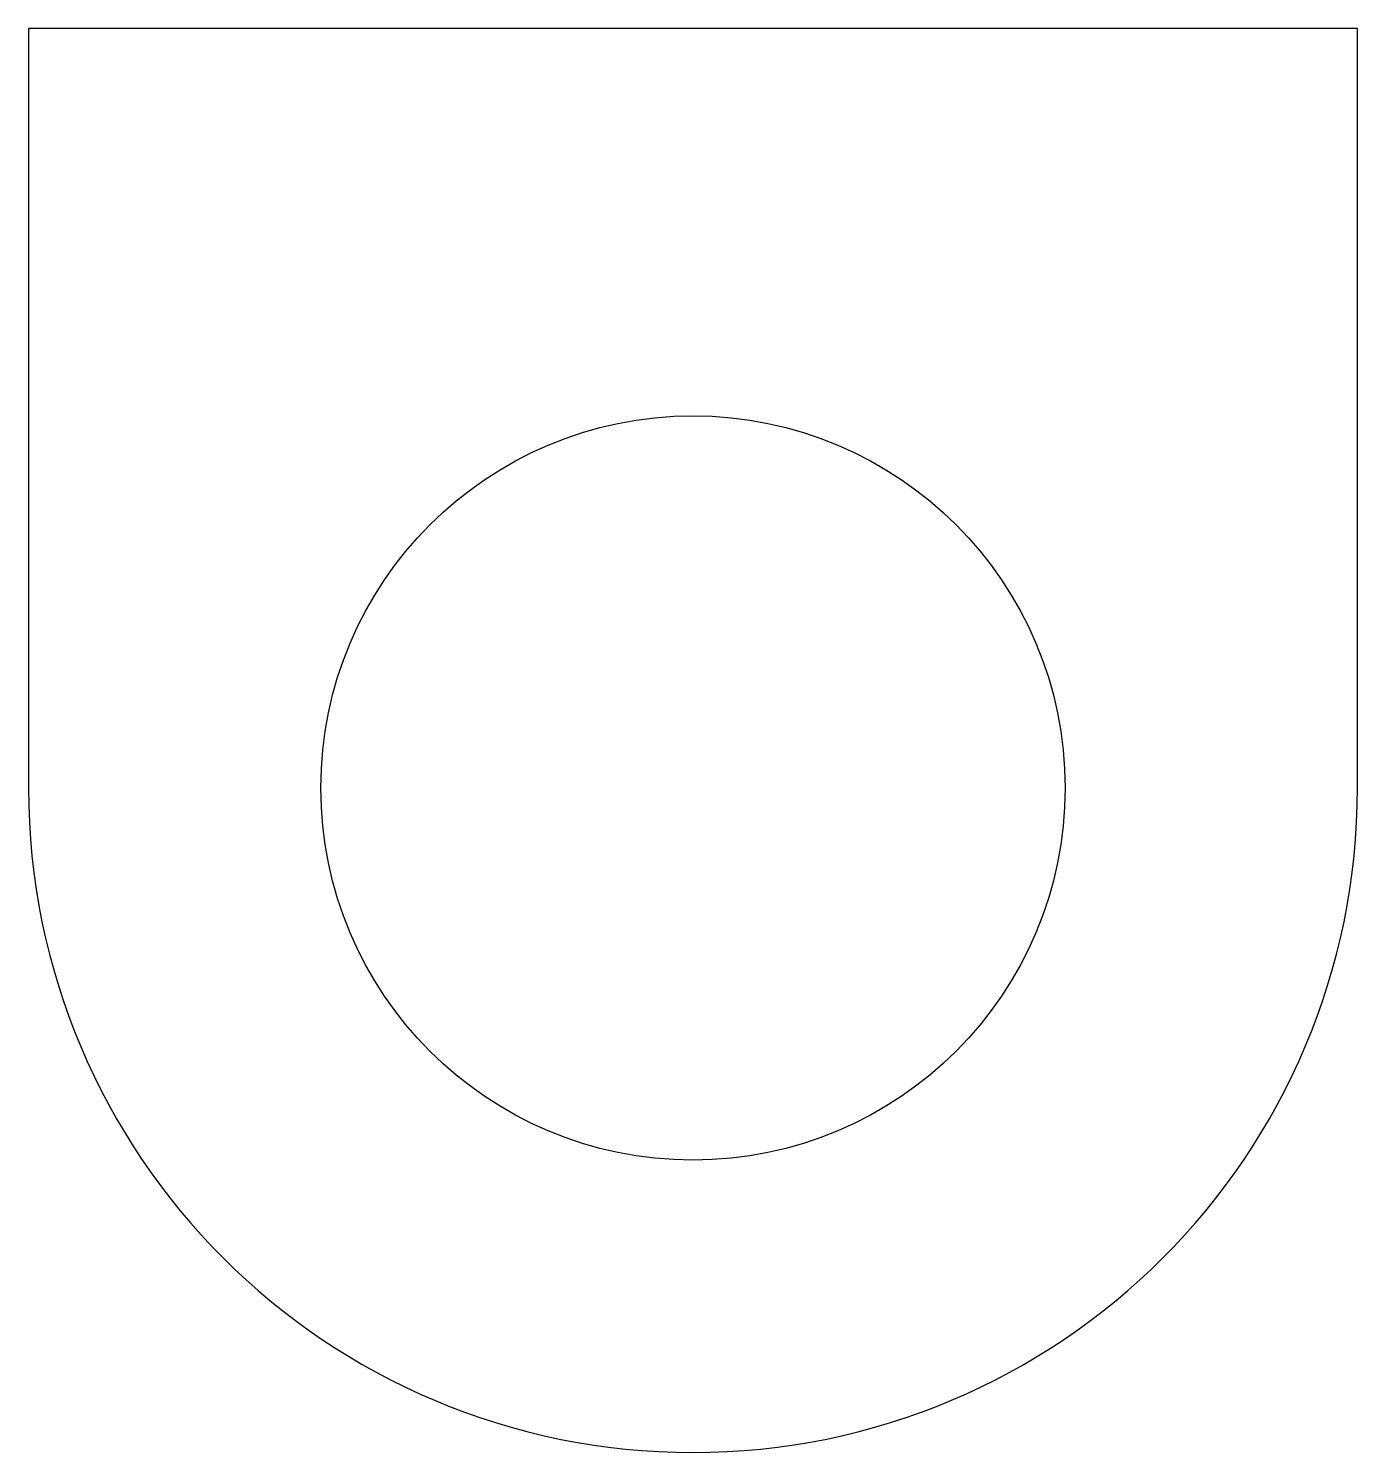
# Model space of a CAD drawing. Extents: x 591.2 to 626.2, y 569.1 to 606.6.
import ezdxf

# ---------------------------------------------------------------- set-up
doc = ezdxf.new("R2010")
doc.units = 0
doc.layers.get('0').update_dxf_attribs({"linetype": 'CONTINUOUS'})

msp = doc.modelspace()

# ---------------------------------------------------------------- linework, layer by layer
msp.add_lwpolyline([(591.18, 586.573, 1), (626.18, 586.573), (626.18, 606.573), (591.18, 606.573)], format="xyb", close=True)
msp.add_circle((608.68, 586.573), 9.8)

doc.saveas('drawing.dxf')
